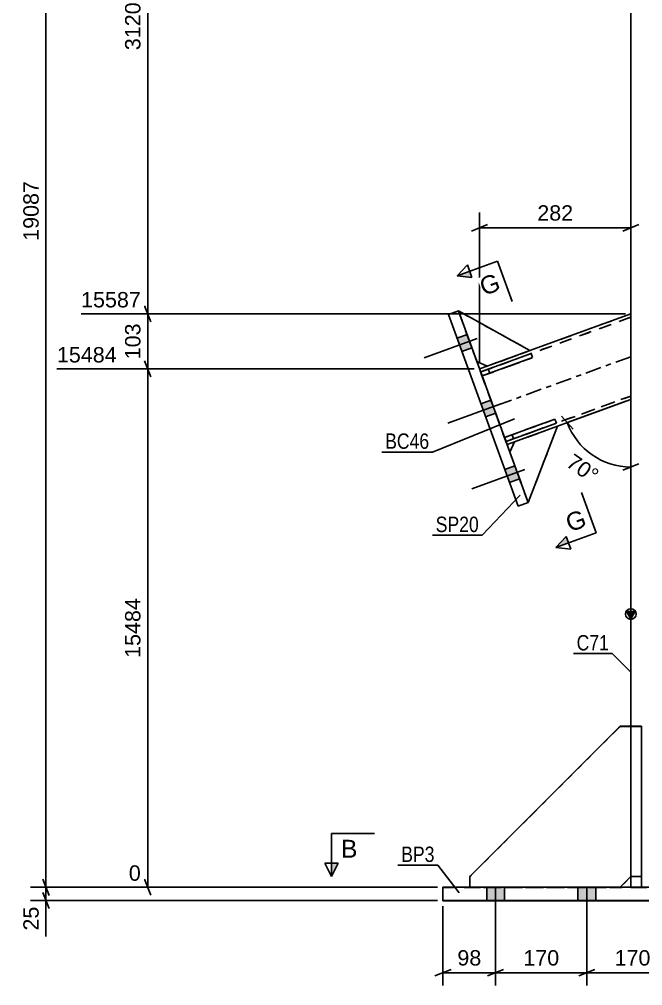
# Model space of a CAD drawing. Header units: millimetres. Extents: x -214 to 627, y -250 to 344.
# Drawn here: x 177.4 to 293.5, y -23.9 to 156.2 of the extents above; entities that cross this region are included whole.
import ezdxf

# ---------------------------------------------------------------- set-up
doc = ezdxf.new("R2010")
doc.units = ezdxf.units.MM
doc.linetypes.add('DXK_LINE_DOT2', pattern=[3.9198, 1.9599, -1.9599])
doc.linetypes.add('DXK_LINE_DOT3', pattern=[5.9187, 2.979, -0.9799, 0.9799, -0.9799])
doc.styles.add('Arial', font='ARIAL.TTF', dxfattribs={"height": 0.2})
doc.styles.add('Arial Narrow', font='ARIALN.TTF', dxfattribs={"height": 0.2})

# ---------------------------------------------------------------- blocks, each defined once
blk = doc.blocks.new('Part-284856835-5056 - 5050')
at = {"color": 2, "linetype": 'Continuous'}
for p, q in [((259.22, 101.88), (272.55, 94.49)), ((264.56, 91.58), (272.55, 94.49)), ((272.55, 94.49), (272.55, 94.49)), ((262.64, 92.48), (264.56, 91.58)), ((264.56, 91.58), (264.56, 91.58))]:
    blk.add_line(p, q, dxfattribs=at)
at = {"color": 7, "linetype": 'DXK_LINE_DOT2'}
for p, q in [((262.64, 92.48), (259.22, 101.88)), ((259.22, 101.88), (272.55, 94.49)), ((259.22, 101.88), (259.22, 101.88)), ((259.22, 101.88), (262.64, 92.48)), ((259.22, 101.88), (259.22, 101.88)), ((272.55, 94.49), (264.56, 91.58)), ((264.56, 91.58), (262.64, 92.48)), ((262.64, 92.48), (262.64, 92.48)), ((262.64, 92.48), (262.64, 92.48))]:
    blk.add_line(p, q, dxfattribs=at)
blk = doc.blocks.new('Bolt-284856835-5116 - 5050')
at = {"linetype": 'Continuous'}
for points in [[(261.72, 95.01), (260.83, 97.46), (258.95, 96.77), (259.84, 94.33)], [(261.72, 95.01), (260.83, 97.46), (258.95, 96.77), (259.84, 94.33)], [(261.72, 95.02), (260.83, 97.46), (258.95, 96.78), (259.84, 94.33)], [(266.16, 82.8), (265.27, 85.24), (263.39, 84.56), (264.28, 82.11)], [(266.16, 82.8), (265.27, 85.24), (263.39, 84.56), (264.28, 82.12)], [(270.61, 70.58), (269.72, 73.03), (267.84, 72.34), (268.73, 69.9)], [(270.61, 70.59), (269.72, 73.03), (267.84, 72.34), (268.73, 69.9)], [(270.61, 70.58), (269.72, 73.02), (267.84, 72.34), (268.73, 69.9)]]:
    blk.add_hatch(color=1, dxfattribs=at).paths.add_polyline_path(points)
at = {"color": 1, "linetype": 'Continuous'}
for p, q in [((260.83, 97.46), (258.95, 96.77)), ((260.83, 97.46), (258.95, 96.77)), ((260.83, 97.46), (258.95, 96.78)), ((262.68, 96.75), (252.81, 93.16)), ((262.68, 96.75), (252.81, 93.16)), ((262.68, 96.75), (252.81, 93.16)), ((261.72, 95.02), (259.84, 94.33)), ((261.72, 95.01), (259.84, 94.33)), ((261.72, 95.01), (259.84, 94.33)), ((265.27, 85.24), (263.39, 84.56)), ((265.27, 85.24), (263.39, 84.56)), ((267.13, 84.54), (257.26, 80.94)), ((267.13, 84.53), (257.26, 80.94)), ((266.16, 82.8), (264.28, 82.11)), ((266.16, 82.8), (264.28, 82.12)), ((271.57, 72.32), (261.71, 68.72)), ((271.57, 72.32), (261.71, 68.73)), ((271.57, 72.32), (261.71, 68.73)), ((269.72, 73.03), (267.84, 72.34)), ((269.72, 73.03), (267.84, 72.34)), ((269.72, 73.02), (267.84, 72.34)), ((270.61, 70.59), (268.73, 69.9)), ((270.61, 70.58), (268.73, 69.9)), ((270.61, 70.58), (268.73, 69.9))]:
    blk.add_line(p, q, dxfattribs=at)
blk = doc.blocks.new('Part-284856835-5053 - 5050')
at = {"color": 7, "linetype": 'DXK_LINE_DOT2'}
for p, q in [((277.68, 80.39), (269.69, 77.48)), ((269.69, 77.48), (277.68, 80.39)), ((272.22, 66.17), (277.68, 80.39)), ((272.22, 66.17), (277.68, 80.39)), ((277.68, 80.39), (277.68, 80.39)), ((269.69, 77.48), (268.8, 75.56)), ((268.8, 75.56), (269.69, 77.48)), ((269.69, 77.48), (269.69, 77.48)), ((272.21, 66.17), (268.8, 75.56)), ((268.8, 75.56), (268.8, 75.56)), ((272.22, 66.17), (268.8, 75.56))]:
    blk.add_line(p, q, dxfattribs=at)
at = {"color": 2, "linetype": 'Continuous'}
for q in [(272.21, 66.17), (272.22, 66.17), (272.22, 66.17)]:
    blk.add_line((272.22, 66.17), q, dxfattribs=at)
blk = doc.blocks.new('Part-284856835-5054 - 5050')
at = {"color": 2, "linetype": 'Continuous'}
for p, q in [((269.69, 77.49), (277.68, 80.39)), ((272.22, 66.17), (277.68, 80.39)), ((277.68, 80.39), (277.68, 80.39)), ((268.8, 75.57), (269.69, 77.49)), ((269.69, 77.49), (269.69, 77.49)), ((272.22, 66.17), (272.21, 66.17)), ((272.22, 66.17), (272.22, 66.17)), ((272.22, 66.17), (272.22, 66.17))]:
    blk.add_line(p, q, dxfattribs=at)
at = {"color": 7, "linetype": 'DXK_LINE_DOT2'}
for p, q in [((269.69, 77.49), (277.68, 80.39)), ((272.22, 66.17), (277.68, 80.39)), ((268.8, 75.56), (269.69, 77.49)), ((268.8, 75.56), (268.8, 75.57)), ((272.21, 66.17), (268.8, 75.56)), ((268.8, 75.56), (268.8, 75.56)), ((272.22, 66.17), (268.8, 75.56)), ((272.22, 66.17), (272.22, 66.17)), ((272.22, 66.17), (272.22, 66.17))]:
    blk.add_line(p, q, dxfattribs=at)
blk = doc.blocks.new('Part-284856835-5055 - 5050')
at = {"color": 7, "linetype": 'DXK_LINE_DOT2'}
for p, q in [((262.64, 92.48), (259.22, 101.87)), ((259.22, 101.87), (272.55, 94.49)), ((259.22, 101.87), (259.22, 101.87)), ((259.22, 101.87), (262.64, 92.48)), ((272.55, 94.49), (259.22, 101.87)), ((272.55, 94.49), (264.56, 91.58)), ((264.56, 91.58), (272.55, 94.49)), ((272.55, 94.49), (272.55, 94.49)), ((264.56, 91.58), (262.64, 92.48)), ((262.64, 92.48), (262.64, 92.48)), ((262.64, 92.48), (262.64, 92.48)), ((264.56, 91.58), (264.56, 91.58)), ((264.56, 91.58), (264.56, 91.58))]:
    blk.add_line(p, q, dxfattribs=at)
at = {"color": 2, "linetype": 'Continuous'}
blk.add_line((262.64, 92.48), (264.56, 91.58), dxfattribs=at)
blk = doc.blocks.new('Part-284856835-5057 - 5050')
at = {"color": 7, "linetype": 'DXK_LINE_DOT2'}
for p, q in [((277.2, 81.71), (267.8, 78.28)), ((269.21, 78.8), (277.2, 81.71)), ((277.2, 81.71), (277.47, 80.96)), ((268.08, 77.53), (277.47, 80.96)), ((277.47, 80.96), (269.49, 78.05)), ((267.8, 78.29), (269.21, 78.8)), ((267.8, 78.28), (267.8, 78.29)), ((267.8, 78.29), (268.08, 77.53)), ((267.8, 78.28), (268.08, 77.53)), ((269.49, 78.05), (268.08, 77.53)), ((268.08, 77.53), (268.08, 77.53)), ((268.08, 77.53), (268.08, 77.53)), ((269.21, 78.8), (269.49, 78.05))]:
    blk.add_line(p, q, dxfattribs=at)
blk = doc.blocks.new('Part-284856835-5105 - 5050')
at = {"color": 7, "linetype": 'DXK_LINE_DOT2'}
for p, q in [((291.34, 101.33), (263.15, 91.07)), ((291.34, 101.33), (291.34, 101.33)), ((291.34, 101.33), (291.34, 85.36)), ((263.36, 90.5), (291.34, 100.69)), ((291.34, 100.69), (263.36, 90.51)), ((272.55, 94.49), (264.56, 91.58)), ((263.15, 91.07), (263.15, 91.07)), ((263.18, 90.98), (263.15, 91.07)), ((263.15, 91.07), (263.18, 90.98)), ((263.27, 90.74), (263.18, 90.98)), ((263.18, 90.98), (263.27, 90.74)), ((263.41, 90.37), (263.27, 90.74)), ((263.27, 90.74), (263.36, 90.5)), ((263.36, 90.51), (263.36, 90.5)), ((263.36, 90.51), (263.37, 90.46)), ((263.36, 90.5), (268.03, 77.67)), ((263.37, 90.46), (263.36, 90.5)), ((263.37, 90.46), (263.42, 90.34)), ((263.42, 90.34), (263.37, 90.46)), ((263.41, 90.37), (268.03, 77.67)), ((263.42, 90.34), (267.95, 77.88)), ((263.42, 90.34), (263.48, 90.16)), ((263.48, 90.16), (268.02, 77.7)), ((291.34, 86.01), (268.08, 77.54)), ((268.08, 77.54), (291.34, 86)), ((277.68, 80.39), (269.69, 77.49)), ((277.68, 80.39), (269.69, 77.48)), ((268.02, 77.7), (267.95, 77.88)), ((268.02, 77.7), (268.06, 77.58)), ((268.06, 77.58), (268.02, 77.7)), ((268.03, 77.67), (268.16, 77.3)), ((268.16, 77.3), (268.03, 77.67)), ((268.06, 77.58), (268.08, 77.54)), ((268.08, 77.54), (268.06, 77.58)), ((268.08, 77.54), (268.08, 77.54)), ((268.16, 77.3), (268.25, 77.06)), ((268.25, 77.06), (268.16, 77.3)), ((268.25, 77.06), (268.28, 76.97)), ((268.28, 76.97), (268.25, 77.06)), ((268.28, 76.97), (268.28, 76.97)), ((268.28, 76.97), (268.28, 76.97))]:
    blk.add_line(p, q, dxfattribs=at)
at = {"color": 2, "linetype": 'Continuous'}
for p, q in [((291.34, 101.33), (272.55, 94.49)), ((264.56, 91.58), (263.15, 91.07)), ((291.34, 85.37), (277.68, 80.39)), ((291.34, 85.36), (277.68, 80.39)), ((269.69, 77.49), (268.28, 76.97)), ((269.69, 77.48), (268.28, 76.97))]:
    blk.add_line(p, q, dxfattribs=at)
at = {"color": 7, "linetype": 'DXK_LINE_DOT3'}
blk.add_line((291.34, 93.35), (265.72, 84.02), dxfattribs=at)
blk = doc.blocks.new('Part-284856835-5115 - 5050')
at = {"color": 2, "linetype": 'Continuous'}
for p, q in [((257.34, 101.19), (259.22, 101.88)), ((257.34, 101.19), (257.34, 101.19)), ((257.34, 101.19), (257.34, 101.19)), ((257.34, 101.19), (270.34, 65.48)), ((257.34, 101.19), (270.34, 65.49)), ((259.22, 101.88), (272.22, 66.17)), ((272.22, 66.17), (270.34, 65.49)), ((270.34, 65.48), (272.22, 66.16)), ((270.34, 65.49), (270.34, 65.48)), ((272.22, 66.16), (272.21, 66.16)), ((272.22, 66.16), (272.22, 66.17))]:
    blk.add_line(p, q, dxfattribs=at)
at = {"color": 7, "linetype": 'DXK_LINE_DOT2'}
for p in [(257.34, 101.19), (259.22, 101.88), (272.21, 66.16)]:
    blk.add_line(p, (259.22, 101.87), dxfattribs=at)
blk = doc.blocks.new('Part-284856835-5140 - 5050')
at = {"color": 7, "linetype": 'DXK_LINE_DOT2'}
for p, q in [((291.34, 24.46), (291.34, -5.55)), ((291.34, 24.46), (293.34, 24.46)), ((293.34, 24.46), (291.34, 24.46)), ((293.34, 24.46), (293.34, -5.55)), ((291.34, -3.54), (293.34, -3.54)), ((291.34, -3.55), (293.34, -3.55)), ((291.34, -5.54), (291.34, -5.51)), ((293.34, -5.54), (291.34, -5.54)), ((291.34, -5.55), (293.34, -5.55)), ((293.34, -5.54), (293.34, -5.51))]:
    blk.add_line(p, q, dxfattribs=at)
blk = doc.blocks.new('Part-284856835-5141 - 5050')
at = {"color": 2, "linetype": 'Continuous'}
for p, q in [((289.34, 24.48), (261.34, -3.52)), ((289.34, 24.48), (289.34, 24.48)), ((291.34, 24.48), (289.34, 24.48)), ((261.34, -3.52), (261.34, -3.52)), ((261.34, -3.52), (261.34, -5.51)), ((289.35, -5.51), (291.34, -3.52))]:
    blk.add_line(p, q, dxfattribs=at)
at = {"color": 7, "linetype": 'DXK_LINE_DOT2'}
for p, q in [((261.34, -3.52), (289.34, 24.48)), ((289.34, 24.48), (291.34, 24.48)), ((291.34, 24.48), (291.34, -3.52)), ((291.34, -3.52), (289.34, -5.52)), ((261.34, -5.51), (261.34, -5.52)), ((289.34, -5.52), (261.34, -5.52)), ((261.34, -5.52), (289.34, -5.52)), ((289.34, -5.52), (289.35, -5.51)), ((289.34, -5.52), (289.34, -5.52))]:
    blk.add_line(p, q, dxfattribs=at)
blk = doc.blocks.new('Part-284856835-5156 - 5050')
at = {"linetype": 'Continuous'}
blk.add_hatch(color=2, dxfattribs=at).paths.add_polyline_path([(291.34, 44.49), (290.54, 45.89), (292.14, 45.89)])
at = {"color": 2, "linetype": 'Continuous'}
for p, q in [((291.34, 161.91), (291.34, 45.48)), ((291.34, 44.49), (290.54, 45.89)), ((290.54, 45.89), (292.14, 45.89)), ((292.14, 45.89), (291.34, 44.49)), ((291.34, 44.48), (291.34, 24.48))]:
    blk.add_line(p, q, dxfattribs=at)
at = {"color": 7, "linetype": 'DXK_LINE_DOT2'}
for p, q in [((291.34, 24.48), (291.34, -5.54)), ((291.34, -5.54), (291.34, -5.52)), ((291.71, -5.52), (291.34, -5.52)), ((291.34, -5.54), (291.71, -5.54)), ((292.75, -5.52), (291.71, -5.52)), ((291.71, -5.54), (292.75, -5.54)), ((294.31, -5.52), (292.75, -5.52)), ((292.75, -5.54), (294.31, -5.54))]:
    blk.add_line(p, q, dxfattribs=at)
at = {"color": 2, "linetype": 'Continuous'}
blk.add_circle((291.34, 45.39), 1, dxfattribs=at)
blk = doc.blocks.new('Bolt-284856835-5249 - 5050')
at = {"linetype": 'Continuous'}
for points in [[(264.49, -8.02), (267.79, -8.02), (267.79, -5.52), (264.49, -5.52)], [(264.49, -8.02), (267.79, -8.02), (267.79, -5.52), (264.49, -5.52)], [(264.49, -8.02), (267.79, -8.02), (267.79, -5.52), (264.49, -5.52)], [(264.49, -8.03), (267.79, -8.03), (267.79, -5.53), (264.49, -5.53)], [(264.49, -8.03), (267.79, -8.03), (267.79, -5.53), (264.49, -5.53)], [(264.49, -8.04), (267.79, -8.04), (267.79, -5.54), (264.49, -5.54)], [(264.49, -8.04), (267.79, -8.04), (267.79, -5.54), (264.49, -5.54)], [(264.49, -8.04), (267.79, -8.04), (267.79, -5.54), (264.49, -5.54)], [(281.49, -8.02), (284.79, -8.02), (284.79, -5.52), (281.49, -5.52)], [(281.49, -8.02), (284.79, -8.02), (284.79, -5.52), (281.49, -5.52)], [(281.49, -8.02), (284.79, -8.02), (284.79, -5.52), (281.49, -5.52)], [(281.49, -8.03), (284.79, -8.03), (284.79, -5.53), (281.49, -5.53)], [(281.49, -8.03), (284.79, -8.03), (284.79, -5.53), (281.49, -5.53)], [(281.49, -8.04), (284.79, -8.04), (284.79, -5.54), (281.49, -5.54)], [(281.49, -8.04), (284.79, -8.04), (284.79, -5.54), (281.49, -5.54)], [(281.49, -8.04), (284.79, -8.04), (284.79, -5.54), (281.49, -5.54)], [(298.49, -8.02), (301.79, -8.02), (301.79, -5.52), (298.49, -5.52)], [(298.49, -8.02), (301.79, -8.02), (301.79, -5.52), (298.49, -5.52)], [(298.49, -8.04), (301.79, -8.04), (301.79, -5.54), (298.49, -5.54)], [(298.49, -8.04), (301.79, -8.04), (301.79, -5.54), (298.49, -5.54)], [(324.69, -8.02), (327.99, -8.02), (327.99, -5.52), (324.69, -5.52)], [(324.69, -8.02), (327.99, -8.02), (327.99, -5.52), (324.69, -5.52)], [(324.69, -8.04), (327.99, -8.04), (327.99, -5.54), (324.69, -5.54)], [(324.69, -8.04), (327.99, -8.04), (327.99, -5.54), (324.69, -5.54)], [(354.69, -8.02), (357.99, -8.02), (357.99, -5.52), (354.69, -5.52)], [(354.69, -8.02), (357.99, -8.02), (357.99, -5.52), (354.69, -5.52)], [(354.69, -8.04), (357.99, -8.04), (357.99, -5.54), (354.69, -5.54)], [(354.69, -8.04), (357.99, -8.04), (357.99, -5.54), (354.69, -5.54)], [(380.89, -8.02), (384.19, -8.02), (384.19, -5.52), (380.89, -5.52)], [(380.89, -8.02), (384.19, -8.02), (384.19, -5.52), (380.89, -5.52)], [(380.89, -8.04), (384.19, -8.04), (384.19, -5.54), (380.89, -5.54)], [(380.89, -8.04), (384.19, -8.04), (384.19, -5.54), (380.89, -5.54)], [(397.89, -8.02), (401.19, -8.02), (401.19, -5.52), (397.89, -5.52)], [(397.89, -8.02), (401.19, -8.02), (401.19, -5.52), (397.89, -5.52)], [(397.89, -8.02), (401.19, -8.02), (401.19, -5.52), (397.89, -5.52)], [(397.89, -8.03), (401.19, -8.03), (401.19, -5.53), (397.89, -5.53)], [(397.89, -8.03), (401.19, -8.03), (401.19, -5.53), (397.89, -5.53)], [(397.89, -8.04), (401.19, -8.04), (401.19, -5.54), (397.89, -5.54)], [(397.89, -8.04), (401.19, -8.04), (401.19, -5.54), (397.89, -5.54)], [(397.89, -8.04), (401.19, -8.04), (401.19, -5.54), (397.89, -5.54)], [(414.89, -8.02), (418.19, -8.02), (418.19, -5.52), (414.89, -5.52)], [(414.89, -8.02), (418.19, -8.02), (418.19, -5.52), (414.89, -5.52)], [(414.89, -8.02), (418.19, -8.02), (418.19, -5.52), (414.89, -5.52)], [(414.89, -8.03), (418.19, -8.03), (418.19, -5.53), (414.89, -5.53)], [(414.89, -8.03), (418.19, -8.03), (418.19, -5.53), (414.89, -5.53)], [(414.89, -8.04), (418.19, -8.04), (418.19, -5.54), (414.89, -5.54)], [(414.89, -8.04), (418.19, -8.04), (418.19, -5.54), (414.89, -5.54)], [(414.89, -8.04), (418.19, -8.04), (418.19, -5.54), (414.89, -5.54)]]:
    blk.add_hatch(color=1, dxfattribs=at).paths.add_polyline_path(points)
at = {"color": 1, "linetype": 'Continuous'}
for p, q in [((264.49, -8.02), (264.49, -5.52)), ((264.49, -8.02), (264.49, -5.52)), ((264.49, -8.02), (264.49, -5.52)), ((264.49, -8.03), (264.49, -5.53)), ((264.49, -8.03), (264.49, -5.53)), ((264.49, -8.04), (264.49, -5.54)), ((264.49, -8.04), (264.49, -5.54)), ((264.49, -8.04), (264.49, -5.54)), ((266.14, -9.92), (266.14, -5.52)), ((266.14, -9.92), (266.14, -5.52)), ((266.14, -9.92), (266.14, -5.52)), ((266.14, -9.93), (266.14, -5.53)), ((266.14, -9.93), (266.14, -5.53)), ((266.14, -9.94), (266.14, -5.54)), ((266.14, -9.94), (266.14, -5.54)), ((266.14, -9.94), (266.14, -5.54)), ((267.79, -8.02), (267.79, -5.52)), ((267.79, -8.02), (267.79, -5.52)), ((267.79, -8.02), (267.79, -5.52)), ((267.79, -8.03), (267.79, -5.53)), ((267.79, -8.03), (267.79, -5.53)), ((267.79, -8.04), (267.79, -5.54)), ((267.79, -8.04), (267.79, -5.54)), ((267.79, -8.04), (267.79, -5.54)), ((281.49, -8.02), (281.49, -5.52)), ((281.49, -8.02), (281.49, -5.52)), ((281.49, -8.02), (281.49, -5.52)), ((281.49, -8.03), (281.49, -5.53)), ((281.49, -8.03), (281.49, -5.53)), ((281.49, -8.04), (281.49, -5.54)), ((281.49, -8.04), (281.49, -5.54)), ((281.49, -8.04), (281.49, -5.54)), ((283.14, -9.92), (283.14, -5.52)), ((283.14, -9.92), (283.14, -5.52)), ((283.14, -9.92), (283.14, -5.52)), ((283.14, -9.93), (283.14, -5.53)), ((283.14, -9.93), (283.14, -5.53)), ((283.14, -9.94), (283.14, -5.54)), ((283.14, -9.94), (283.14, -5.54)), ((283.14, -9.94), (283.14, -5.54)), ((284.79, -8.02), (284.79, -5.52)), ((284.79, -8.02), (284.79, -5.52)), ((284.79, -8.02), (284.79, -5.52)), ((284.79, -8.03), (284.79, -5.53)), ((284.79, -8.03), (284.79, -5.53)), ((284.79, -8.04), (284.79, -5.54)), ((284.79, -8.04), (284.79, -5.54)), ((284.79, -8.04), (284.79, -5.54)), ((298.49, -8.02), (298.49, -5.52)), ((298.49, -8.02), (298.49, -5.52)), ((298.49, -8.04), (298.49, -5.54)), ((298.49, -8.04), (298.49, -5.54)), ((300.14, -9.92), (300.14, -5.52)), ((300.14, -9.92), (300.14, -5.52)), ((300.14, -9.94), (300.14, -5.54)), ((300.14, -9.94), (300.14, -5.54)), ((301.79, -8.02), (301.79, -5.52)), ((301.79, -8.02), (301.79, -5.52)), ((301.79, -8.04), (301.79, -5.54)), ((301.79, -8.04), (301.79, -5.54)), ((324.69, -8.02), (324.69, -5.52)), ((324.69, -8.02), (324.69, -5.52)), ((324.69, -8.04), (324.69, -5.54)), ((324.69, -8.04), (324.69, -5.54)), ((326.34, -9.92), (326.34, -5.52)), ((326.34, -9.92), (326.34, -5.52)), ((326.34, -9.94), (326.34, -5.54)), ((326.34, -9.94), (326.34, -5.54)), ((327.99, -8.02), (327.99, -5.52)), ((327.99, -8.02), (327.99, -5.52)), ((327.99, -8.04), (327.99, -5.54)), ((327.99, -8.04), (327.99, -5.54)), ((354.69, -8.02), (354.69, -5.52)), ((354.69, -8.02), (354.69, -5.52)), ((354.69, -8.04), (354.69, -5.54)), ((354.69, -8.04), (354.69, -5.54)), ((356.34, -9.92), (356.34, -5.52)), ((356.34, -9.92), (356.34, -5.52)), ((356.34, -9.94), (356.34, -5.54)), ((356.34, -9.94), (356.34, -5.54)), ((357.99, -8.02), (357.99, -5.52)), ((357.99, -8.02), (357.99, -5.52)), ((357.99, -8.04), (357.99, -5.54)), ((357.99, -8.04), (357.99, -5.54)), ((380.89, -8.02), (380.89, -5.52)), ((380.89, -8.02), (380.89, -5.52)), ((380.89, -8.04), (380.89, -5.54)), ((380.89, -8.04), (380.89, -5.54)), ((382.54, -9.92), (382.54, -5.52)), ((382.54, -9.92), (382.54, -5.52)), ((382.54, -9.94), (382.54, -5.54)), ((382.54, -9.94), (382.54, -5.54)), ((384.19, -8.02), (384.19, -5.52)), ((384.19, -8.02), (384.19, -5.52)), ((384.19, -8.04), (384.19, -5.54)), ((384.19, -8.04), (384.19, -5.54)), ((397.89, -8.02), (397.89, -5.52)), ((397.89, -8.02), (397.89, -5.52)), ((397.89, -8.02), (397.89, -5.52)), ((397.89, -8.03), (397.89, -5.53)), ((397.89, -8.03), (397.89, -5.53)), ((397.89, -8.04), (397.89, -5.54)), ((397.89, -8.04), (397.89, -5.54)), ((397.89, -8.04), (397.89, -5.54)), ((399.54, -9.92), (399.54, -5.52)), ((399.54, -9.92), (399.54, -5.52)), ((399.54, -9.92), (399.54, -5.52)), ((399.54, -9.93), (399.54, -5.53)), ((399.54, -9.93), (399.54, -5.53)), ((399.54, -9.94), (399.54, -5.54)), ((399.54, -9.94), (399.54, -5.54)), ((399.54, -9.94), (399.54, -5.54)), ((401.19, -8.02), (401.19, -5.52)), ((401.19, -8.02), (401.19, -5.52)), ((401.19, -8.02), (401.19, -5.52)), ((401.19, -8.03), (401.19, -5.53)), ((401.19, -8.03), (401.19, -5.53)), ((401.19, -8.04), (401.19, -5.54)), ((401.19, -8.04), (401.19, -5.54)), ((401.19, -8.04), (401.19, -5.54)), ((414.89, -8.02), (414.89, -5.52)), ((414.89, -8.02), (414.89, -5.52)), ((414.89, -8.02), (414.89, -5.52)), ((414.89, -8.03), (414.89, -5.53)), ((414.89, -8.03), (414.89, -5.53)), ((414.89, -8.04), (414.89, -5.54)), ((414.89, -8.04), (414.89, -5.54)), ((414.89, -8.04), (414.89, -5.54)), ((416.54, -9.92), (416.54, -5.52)), ((416.54, -9.92), (416.54, -5.52)), ((416.54, -9.92), (416.54, -5.52)), ((416.54, -9.93), (416.54, -5.53)), ((416.54, -9.93), (416.54, -5.53)), ((416.54, -9.94), (416.54, -5.54)), ((416.54, -9.94), (416.54, -5.54)), ((416.54, -9.94), (416.54, -5.54)), ((418.19, -8.02), (418.19, -5.52)), ((418.19, -8.02), (418.19, -5.52)), ((418.19, -8.02), (418.19, -5.52)), ((418.19, -8.03), (418.19, -5.53)), ((418.19, -8.03), (418.19, -5.53)), ((418.19, -8.04), (418.19, -5.54)), ((418.19, -8.04), (418.19, -5.54)), ((418.19, -8.04), (418.19, -5.54))]:
    blk.add_line(p, q, dxfattribs=at)
blk = doc.blocks.new('Part-284856835-5378 - 5050')
at = {"color": 2, "linetype": 'Continuous'}
for p, q in [((267.8, 78.29), (277.2, 81.71)), ((277.47, 80.96), (277.2, 81.71)), ((277.47, 80.96), (268.08, 77.54)), ((268.08, 77.54), (267.8, 78.29)), ((268.08, 77.54), (269.49, 78.05))]:
    blk.add_line(p, q, dxfattribs=at)
at = {"color": 7, "linetype": 'DXK_LINE_DOT2'}
for p, q in [((277.2, 81.71), (269.21, 78.8)), ((269.49, 78.05), (277.47, 80.96)), ((269.21, 78.8), (267.8, 78.29)), ((268.08, 77.54), (267.8, 78.29)), ((267.8, 78.29), (267.8, 78.29)), ((268.08, 77.54), (268.08, 77.54)), ((268.08, 77.54), (268.08, 77.54)), ((269.49, 78.05), (269.21, 78.8))]:
    blk.add_line(p, q, dxfattribs=at)
blk = doc.blocks.new('Part-284856835-5362 - 5050')
at = {"color": 2, "linetype": 'Continuous'}
for p, q in [((256.34, -8.05), (256.34, -5.51)), ((256.34, -5.51), (426.34, -5.51)), ((426.34, -8.05), (426.34, -5.51)), ((256.34, -8.01), (256.34, -8.05)), ((426.34, -8.01), (256.34, -8.01)), ((256.34, -8.05), (426.34, -8.05)), ((426.34, -8.01), (426.34, -8.05))]:
    blk.add_line(p, q, dxfattribs=at)
at = {"color": 7, "linetype": 'DXK_LINE_DOT2'}
blk.add_line((256.34, -5.55), (426.34, -5.55), dxfattribs=at)
blk = doc.blocks.new('Part-284856835-5363 - 5050')
at = {"color": 2, "linetype": 'Continuous'}
for p, q in [((291.34, 24.48), (291.34, -5.52)), ((291.34, 24.48), (293.34, 24.48)), ((293.34, 24.48), (293.34, -5.52)), ((291.34, -3.52), (293.34, -3.52))]:
    blk.add_line(p, q, dxfattribs=at)
at = {"color": 7, "linetype": 'DXK_LINE_DOT2'}
for p, q in [((293.34, 24.48), (291.34, 24.48)), ((291.34, -3.52), (293.34, -3.52)), ((291.34, -5.52), (291.34, -5.52)), ((291.34, -5.52), (293.34, -5.52)), ((293.34, -5.52), (291.34, -5.52)), ((293.34, -5.52), (293.34, -5.52))]:
    blk.add_line(p, q, dxfattribs=at)
blk = doc.blocks.new('Part-284856835-5364 - 5050')
at = {"color": 7, "linetype": 'DXK_LINE_DOT2'}
for p, q in [((261.34, -3.54), (289.34, 24.46)), ((289.34, 24.46), (261.34, -3.54)), ((289.34, 24.46), (291.34, 24.46)), ((289.34, 24.46), (289.34, 24.46)), ((291.34, 24.46), (289.34, 24.46)), ((291.34, 24.46), (291.34, -3.54)), ((261.34, -5.54), (261.34, -3.54)), ((291.34, -3.54), (289.34, -5.54)), ((289.34, -5.54), (261.34, -5.54)), ((261.34, -5.54), (289.34, -5.54)), ((289.34, -5.54), (289.37, -5.51)), ((289.34, -5.54), (289.34, -5.54))]:
    blk.add_line(p, q, dxfattribs=at)
at = {"color": 2, "linetype": 'Continuous'}
blk.add_line((289.37, -5.51), (291.34, -3.54), dxfattribs=at)
blk = doc.blocks.new('Part-284856835-5377 - 5050')
at = {"color": 2, "linetype": 'Continuous'}
for p, q in [((263.36, 90.51), (272.75, 93.93)), ((273.03, 93.17), (272.75, 93.93)), ((273.03, 93.17), (263.63, 89.76)), ((263.63, 89.76), (263.36, 90.51)), ((263.63, 89.75), (265.04, 90.27))]:
    blk.add_line(p, q, dxfattribs=at)
at = {"color": 7, "linetype": 'DXK_LINE_DOT2'}
for p, q in [((272.75, 93.93), (264.77, 91.02)), ((265.04, 90.27), (273.03, 93.17)), ((264.77, 91.02), (263.36, 90.51)), ((263.63, 89.75), (263.36, 90.51)), ((263.36, 90.51), (263.36, 90.51)), ((265.04, 90.27), (264.77, 91.02)), ((263.63, 89.76), (263.63, 89.75)), ((263.63, 89.75), (263.63, 89.75))]:
    blk.add_line(p, q, dxfattribs=at)
blk = doc.blocks.new('Part-284856835-5379 - 5050')
at = {"color": 7, "linetype": 'DXK_LINE_DOT2'}
for p, q in [((272.75, 93.92), (263.36, 90.5)), ((264.77, 91.02), (272.75, 93.92)), ((272.75, 93.92), (273.03, 93.17)), ((263.63, 89.75), (273.03, 93.17)), ((273.03, 93.17), (265.04, 90.26)), ((263.36, 90.5), (264.77, 91.02)), ((263.36, 90.5), (263.36, 90.5)), ((263.36, 90.5), (263.63, 89.75)), ((263.36, 90.5), (263.63, 89.75)), ((265.04, 90.26), (263.63, 89.75)), ((264.77, 91.02), (265.04, 90.26)), ((263.63, 89.75), (263.63, 89.75))]:
    blk.add_line(p, q, dxfattribs=at)
blk = doc.blocks.new('StraightDimension-284856835-5421 - 5050')
at = {"color": 7, "linetype": 'Continuous'}
for p, q in [((266.14, -7.78), (266.14, -23.86)), ((283.14, -9.89), (283.14, -23.86)), ((267.64, -20.86), (264.64, -22.06)), ((266.14, -21.46), (283.14, -21.46)), ((281.64, -22.06), (284.64, -20.86))]:
    blk.add_line(p, q, dxfattribs=at)
at = {"color": 0}
blk.add_wipeout([(278.58, -20.71), (278.58, -16.51), (270.71, -16.51), (270.71, -20.71)], dxfattribs=at)
at = {"color": 3, "style": 'Arial'}
blk.add_text('170', height=2.865, dxfattribs=at).set_placement((271.31, -20.11))
blk = doc.blocks.new('StraightDimension-284856835-5429 - 5050')
at = {"color": 7, "linetype": 'Continuous'}
for p, q in [((283.14, -9.89), (283.14, -23.86)), ((300.14, -9.89), (300.14, -23.86)), ((284.64, -20.86), (281.64, -22.06)), ((283.14, -21.46), (300.14, -21.46)), ((298.64, -22.06), (301.64, -20.86))]:
    blk.add_line(p, q, dxfattribs=at)
at = {"color": 0}
blk.add_wipeout([(295.58, -20.71), (295.58, -16.51), (287.71, -16.51), (287.71, -20.71)], dxfattribs=at)
at = {"color": 3, "style": 'Arial'}
blk.add_text('170', height=2.865, dxfattribs=at).set_placement((288.31, -20.11))
blk = doc.blocks.new('StraightDimension-284856835-5408 - 5050')
at = {"color": 7, "linetype": 'Continuous'}
for p, q in [((263.15, 92.07), (263.15, 120.2)), ((291.34, 115.49), (291.34, 120.2)), ((264.65, 117.95), (261.65, 116.75)), ((263.15, 117.35), (291.34, 117.35)), ((289.84, 116.75), (292.84, 117.95))]:
    blk.add_line(p, q, dxfattribs=at)
at = {"color": 0}
blk.add_wipeout([(281.18, 118.1), (281.18, 122.3), (273.31, 122.3), (273.31, 118.1)], dxfattribs=at)
at = {"color": 3, "style": 'Arial'}
blk.add_text('282', height=2.865, dxfattribs=at).set_placement((273.91, 118.7))
blk = doc.blocks.new('StraightDimension-284856835-5415 - 5050')
at = {"color": 7, "linetype": 'Continuous'}
for p, q in [((266.14, -7.78), (266.14, -23.86)), ((256.34, -9.05), (256.34, -23.86)), ((254.84, -22.06), (257.84, -20.86)), ((256.34, -21.46), (266.14, -21.46)), ((267.64, -20.86), (264.64, -22.06))]:
    blk.add_line(p, q, dxfattribs=at)
at = {"color": 0}
blk.add_wipeout([(264.07, -20.71), (264.07, -16.51), (258.42, -16.51), (258.42, -20.71)], dxfattribs=at)
at = {"color": 3, "style": 'Arial'}
blk.add_text('98', height=2.865, dxfattribs=at).set_placement((259.02, -20.11))
blk = doc.blocks.new('StraightDimension-284856835-5519 - 5050')
at = {"color": 7, "linetype": 'Continuous'}
for p, q in [((182.36, -5.53), (182.36, 246.54)), ((181.76, -4.03), (182.96, -7.03)), ((255.34, -5.53), (179.51, -5.53))]:
    blk.add_line(p, q, dxfattribs=at)
at = {"color": 0}
blk.add_wipeout([(181.61, 126.66), (177.41, 126.66), (177.41, 114.34), (181.61, 114.34)], dxfattribs=at)
at = {"color": 3, "style": 'Arial'}
blk.add_text('19087', height=2.865, rotation=90.0002, dxfattribs=at).set_placement((181.01, 114.94))
blk = doc.blocks.new('StraightDimension-284856835-5537 - 5050')
at = {"color": 7, "linetype": 'Continuous'}
for p, q in [((181.76, -4.03), (182.96, -7.03)), ((255.34, -5.53), (179.51, -5.53)), ((182.96, -9.51), (181.76, -6.51)), ((182.36, -8.01), (182.36, -5.53)), ((255.34, -8.01), (179.51, -8.01))]:
    blk.add_line(p, q, dxfattribs=at)
at = {"color": 0}
blk.add_wipeout([(181.61, -8.54), (177.41, -8.54), (177.41, -14.19), (181.61, -14.19)], dxfattribs=at)
at = {"color": 7, "linetype": 'Continuous'}
blk.add_line((182.36, -8.01), (182.36, -14.71), dxfattribs=at)
blk.add_line((182.36, -8.01), (182.36, -14.71), dxfattribs=at)
at = {"color": 3, "style": 'Arial'}
blk.add_text('25', height=2.865, rotation=90.0002, dxfattribs=at).set_placement((181.01, -13.59))
blk = doc.blocks.new('StraightDimension-284856835-5614 - 5050')
at = {"color": 7, "linetype": 'Continuous'}
for p, q in [((201.92, 207), (200.72, 210)), ((233.96, 208.5), (188.91, 208.5)), ((201.32, 101.33), (201.32, 208.5)), ((200.72, 102.83), (201.92, 99.83)), ((290.34, 101.33), (188.91, 101.33))]:
    blk.add_line(p, q, dxfattribs=at)
at = {"color": 0, "linetype": 'Continuous'}
blk.add_wipeout([(200.62, 209.1), (200.62, 213.3), (188.31, 213.3), (188.31, 209.1)], dxfattribs=at)
at = {"color": 0}
blk.add_wipeout([(200.57, 159.96), (196.37, 159.96), (196.37, 149.87), (200.57, 149.87)], dxfattribs=at)
at = {"color": 3, "linetype": 'Continuous', "style": 'Arial'}
blk.add_text('18707', height=2.865, dxfattribs=at).set_placement((188.91, 209.7))
at = {"color": 3, "style": 'Arial'}
blk.add_text('3120', height=2.865, rotation=90.0002, dxfattribs=at).set_placement((199.97, 150.47))
blk = doc.blocks.new('StraightDimension-284856835-5620 - 5050')
at = {"color": 7, "linetype": 'Continuous'}
for p, q in [((200.72, 102.83), (201.92, 99.83)), ((290.34, 101.33), (188.91, 101.33)), ((201.32, 91.07), (201.32, 101.33)), ((201.92, 89.57), (200.72, 92.57)), ((262.15, 91.07), (184.41, 91.07))]:
    blk.add_line(p, q, dxfattribs=at)
at = {"color": 0, "linetype": 'Continuous'}
blk.add_wipeout([(200.62, 101.93), (200.62, 106.13), (188.31, 106.13), (188.31, 101.93)], dxfattribs=at)
at = {"color": 0}
blk.add_wipeout([(200.57, 100.13), (196.37, 100.13), (196.37, 92.26), (200.57, 92.26)], dxfattribs=at)
at = {"color": 3, "linetype": 'Continuous', "style": 'Arial'}
blk.add_text('15587', height=2.865, dxfattribs=at).set_placement((188.91, 102.53))
at = {"color": 3, "style": 'Arial'}
blk.add_text('103', height=2.865, rotation=90.0002, dxfattribs=at).set_placement((199.97, 92.86))
blk = doc.blocks.new('StraightDimension-284856835-5626 - 5050')
at = {"color": 7, "linetype": 'Continuous'}
for p, q in [((201.92, 89.57), (200.72, 92.57)), ((262.15, 91.07), (184.41, 91.07)), ((201.32, -5.51), (201.32, 91.07)), ((200.72, -4.01), (201.92, -7.01)), ((255.34, -5.51), (197.8, -5.51))]:
    blk.add_line(p, q, dxfattribs=at)
at = {"color": 0, "linetype": 'Continuous'}
for points in [[(196.12, 91.67), (196.12, 95.87), (183.81, 95.87), (183.81, 91.67)], [(200.62, -4.91), (200.62, -0.71), (197.2, -0.71), (197.2, -4.91)]]:
    blk.add_wipeout(points, dxfattribs=at)
at = {"color": 0}
blk.add_wipeout([(200.57, 48.94), (196.37, 48.94), (196.37, 36.62), (200.57, 36.62)], dxfattribs=at)
at = {"color": 3, "linetype": 'Continuous', "style": 'Arial'}
for s, height, p in [('15484', 2.865, (184.41, 92.27)), ('0', 2.87, (197.8, -4.31))]:
    blk.add_text(s, height=height, dxfattribs=at).set_placement(p)
at = {"color": 3, "style": 'Arial'}
blk.add_text('15484', height=2.865, rotation=90.0002, dxfattribs=at).set_placement((199.97, 37.22))
blk = doc.blocks.new('AngleDimension-284856835-5660 - 5050')
at = {"color": 7, "linetype": 'Continuous'}
for p, q in [((279.5, 81.06), (291.34, 85.37)), ((290.4, 85.03), (279.5, 81.06)), ((291.34, 72.77), (291.34, 85.37)), ((280.58, 79.85), (278.43, 82.26)), ((289.84, 72.17), (292.84, 73.37))]:
    blk.add_line(p, q, dxfattribs=at)
blk.add_arc((291.34, 85.37), 12.6, 200.0136, 270, dxfattribs=at)
at = {"color": 0}
blk.add_wipeout([(284.16, 68.79), (286.57, 72.23), (280.63, 76.39), (278.22, 72.95)], dxfattribs=at)
at = {"color": 3, "style": 'Arial'}
blk.add_text('70°', height=2.865, rotation=-34.9905, dxfattribs=at).set_placement((279.06, 73.09))
blk = doc.blocks.new('Mark-284856835-5101 - 5050')
at = {"color": 0}
blk.add_wipeout([(253.78, 76.18), (253.78, 79.18), (245.56, 79.18), (245.56, 76.18)], dxfattribs=at)
blk.add_wipeout([(253.78, 76.18), (253.78, 79.18), (245.56, 79.18), (245.56, 76.18)], dxfattribs=at)
at = {"color": 30, "linetype": 'Continuous'}
for p in [(269.66, 81.77), (244.96, 75.58)]:
    blk.add_line(p, (254.38, 75.58), dxfattribs=at)
at = {"color": 3, "style": 'Arial Narrow'}
blk.add_text('BC46', height=2.863, dxfattribs=at).set_placement((245.56, 76.18))
blk = doc.blocks.new('Mark-284856835-5111 - 5050')
at = {"color": 0}
blk.add_wipeout([(263.01, 60.67), (263.01, 63.67), (254.98, 63.67), (254.98, 60.67)], dxfattribs=at)
blk.add_wipeout([(263.01, 60.67), (263.01, 63.67), (254.98, 63.67), (254.98, 60.67)], dxfattribs=at)
at = {"color": 30, "linetype": 'Continuous'}
for p in [(270.74, 67.56), (254.38, 60.07)]:
    blk.add_line(p, (263.61, 60.07), dxfattribs=at)
at = {"color": 3, "style": 'Arial Narrow'}
blk.add_text('SP20', height=2.863, dxfattribs=at).set_placement((254.98, 60.67))
blk = doc.blocks.new('Mark-284856835-5152 - 5050')
at = {"color": 0}
blk.add_wipeout([(287.26, 38.61), (287.26, 41.61), (281.23, 41.61), (281.23, 38.61)], dxfattribs=at)
blk.add_wipeout([(287.26, 38.61), (287.26, 41.61), (281.23, 41.61), (281.23, 38.61)], dxfattribs=at)
at = {"color": 30, "linetype": 'Continuous'}
for p in [(280.63, 38.01), (291.39, 34.48)]:
    blk.add_line(p, (287.86, 38.01), dxfattribs=at)
at = {"color": 3, "style": 'Arial Narrow'}
blk.add_text('C71', height=2.863, dxfattribs=at).set_placement((281.23, 38.61))
blk = doc.blocks.new('SectionMark-284856835-5852 - 5050')
at = {"linetype": 'Continuous'}
for points in [[(235.55, -1.02), (236.8, -1.02), (235.55, -3.52)], [(429.72, -1.02), (430.97, -1.02), (430.97, -3.52)]]:
    blk.add_hatch(color=6, dxfattribs=at).paths.add_polyline_path(points)
at = {"color": 6, "linetype": 'Continuous'}
for p, q in [((235.55, 4.48), (243.55, 4.48)), ((235.55, 4.48), (235.55, -3.52)), ((430.97, 4.48), (422.97, 4.48)), ((430.97, 4.48), (430.97, -3.52)), ((235.55, -3.52), (234.3, -1.02)), ((236.8, -1.02), (234.3, -1.02)), ((235.55, -3.52), (236.8, -1.02)), ((429.72, -1.02), (432.22, -1.02)), ((430.97, -3.52), (429.72, -1.02)), ((432.22, -1.02), (430.97, -3.52))]:
    blk.add_line(p, q, dxfattribs=at)
at = {"color": 0, "linetype": 'Continuous'}
for points in [[(240.41, -0.02), (240.41, 3.48), (237.3, 3.48), (237.3, -0.02)], [(429.22, -0.02), (429.22, 3.48), (426.11, 3.48), (426.11, -0.02)]]:
    blk.add_wipeout(points, dxfattribs=at)
at = {"color": 3, "linetype": 'Continuous', "style": 'Arial'}
for p in [(237.3, -0.02), (426.11, -0.02)]:
    blk.add_text('B', height=3.34, dxfattribs=at).set_placement(p)
blk = doc.blocks.new('Mark-284856835-5358 - 5050')
at = {"color": 0}
blk.add_wipeout([(254.76, -0.81), (254.76, 2.19), (248.55, 2.19), (248.55, -0.81)], dxfattribs=at)
blk.add_wipeout([(254.76, -0.81), (254.76, 2.19), (248.55, 2.19), (248.55, -0.81)], dxfattribs=at)
at = {"color": 30, "linetype": 'Continuous'}
for p in [(247.95, -1.41), (259.33, -6.58)]:
    blk.add_line(p, (255.36, -1.41), dxfattribs=at)
at = {"color": 3, "style": 'Arial Narrow'}
blk.add_text('BP3', height=2.863, dxfattribs=at).set_placement((248.55, -0.81))
blk = doc.blocks.new('SectionMark-284856835-5850 - 5050')
at = {"linetype": 'Continuous'}
blk.add_hatch(color=6, dxfattribs=at).paths.add_polyline_path([(261.31, 109.28), (261.74, 108.1), (258.96, 108.42)])
at = {"color": 6, "linetype": 'Continuous'}
for p, q in [((258.96, 108.42), (260.89, 110.45)), ((261.74, 108.1), (260.89, 110.45)), ((258.96, 108.42), (261.74, 108.1)), ((280.16, 57.48), (277.39, 57.8))]:
    blk.add_line(p, q, dxfattribs=at)
at = {"color": 0, "linetype": 'Continuous'}
for points in [[(267.34, 105.88), (266.14, 109.17), (262.73, 107.93), (263.93, 104.64)], [(283.37, 61.84), (282.17, 65.13), (278.76, 63.89), (279.96, 60.6)]]:
    blk.add_wipeout(points, dxfattribs=at)
at = {"linetype": 'Continuous'}
blk.add_hatch(color=6, dxfattribs=at).paths.add_polyline_path([(279.31, 59.83), (279.74, 58.66), (277.39, 57.8)])
at = {"color": 6, "linetype": 'Continuous'}
for p, q in [((266.48, 111.16), (258.96, 108.42)), ((266.48, 111.16), (269.22, 103.64)), ((284.9, 60.54), (282.17, 68.06)), ((284.9, 60.54), (277.39, 57.8)), ((277.39, 57.8), (279.31, 59.83)), ((279.31, 59.83), (280.16, 57.48))]:
    blk.add_line(p, q, dxfattribs=at)
at = {"color": 3, "linetype": 'Continuous', "style": 'Arial'}
for p in [(263.93, 104.64), (279.96, 60.6)]:
    blk.add_text('G', height=3.34, rotation=20.002, dxfattribs=at).set_placement(p)

msp = doc.modelspace()

# ---------------------------------------------------------------- block references
for name in ['Part-284856835-5156 - 5050', 'Part-284856835-5115 - 5050', 'Part-284856835-5056 - 5050', 'Part-284856835-5055 - 5050', 'Part-284856835-5105 - 5050', 'Bolt-284856835-5116 - 5050', 'Part-284856835-5377 - 5050', 'Part-284856835-5379 - 5050', 'Part-284856835-5057 - 5050', 'Part-284856835-5378 - 5050', 'Part-284856835-5053 - 5050', 'Part-284856835-5054 - 5050', 'Part-284856835-5141 - 5050', 'Part-284856835-5364 - 5050', 'Part-284856835-5363 - 5050', 'Part-284856835-5140 - 5050', 'Part-284856835-5362 - 5050', 'Bolt-284856835-5249 - 5050']:
    msp.add_blockref(name, (0, 0))

# ---------------------------------------------------------------- next in the draw order: block references
for name in ['StraightDimension-284856835-5408 - 5050', 'StraightDimension-284856835-5421 - 5050']:
    msp.add_blockref(name, (0, 0))

# ---------------------------------------------------------------- next in the draw order: block references
for name in ['StraightDimension-284856835-5415 - 5050', 'StraightDimension-284856835-5429 - 5050']:
    msp.add_blockref(name, (0, 0))

# ---------------------------------------------------------------- next in the draw order: block references
msp.add_blockref('StraightDimension-284856835-5519 - 5050', (0, 0))

# ---------------------------------------------------------------- next in the draw order: block references
for name in ['StraightDimension-284856835-5614 - 5050', 'AngleDimension-284856835-5660 - 5050', 'Mark-284856835-5152 - 5050', 'StraightDimension-284856835-5537 - 5050']:
    msp.add_blockref(name, (0, 0))

# ---------------------------------------------------------------- next in the draw order: block references
msp.add_blockref('StraightDimension-284856835-5620 - 5050', (0, 0))

# ---------------------------------------------------------------- next in the draw order: block references
msp.add_blockref('StraightDimension-284856835-5626 - 5050', (0, 0))

# ---------------------------------------------------------------- next in the draw order: block references
for name in ['Mark-284856835-5101 - 5050', 'Mark-284856835-5111 - 5050', 'SectionMark-284856835-5852 - 5050']:
    msp.add_blockref(name, (0, 0))

# ---------------------------------------------------------------- next in the draw order: block references
for name in ['SectionMark-284856835-5850 - 5050', 'Mark-284856835-5358 - 5050']:
    msp.add_blockref(name, (0, 0))

doc.saveas('drawing.dxf')
